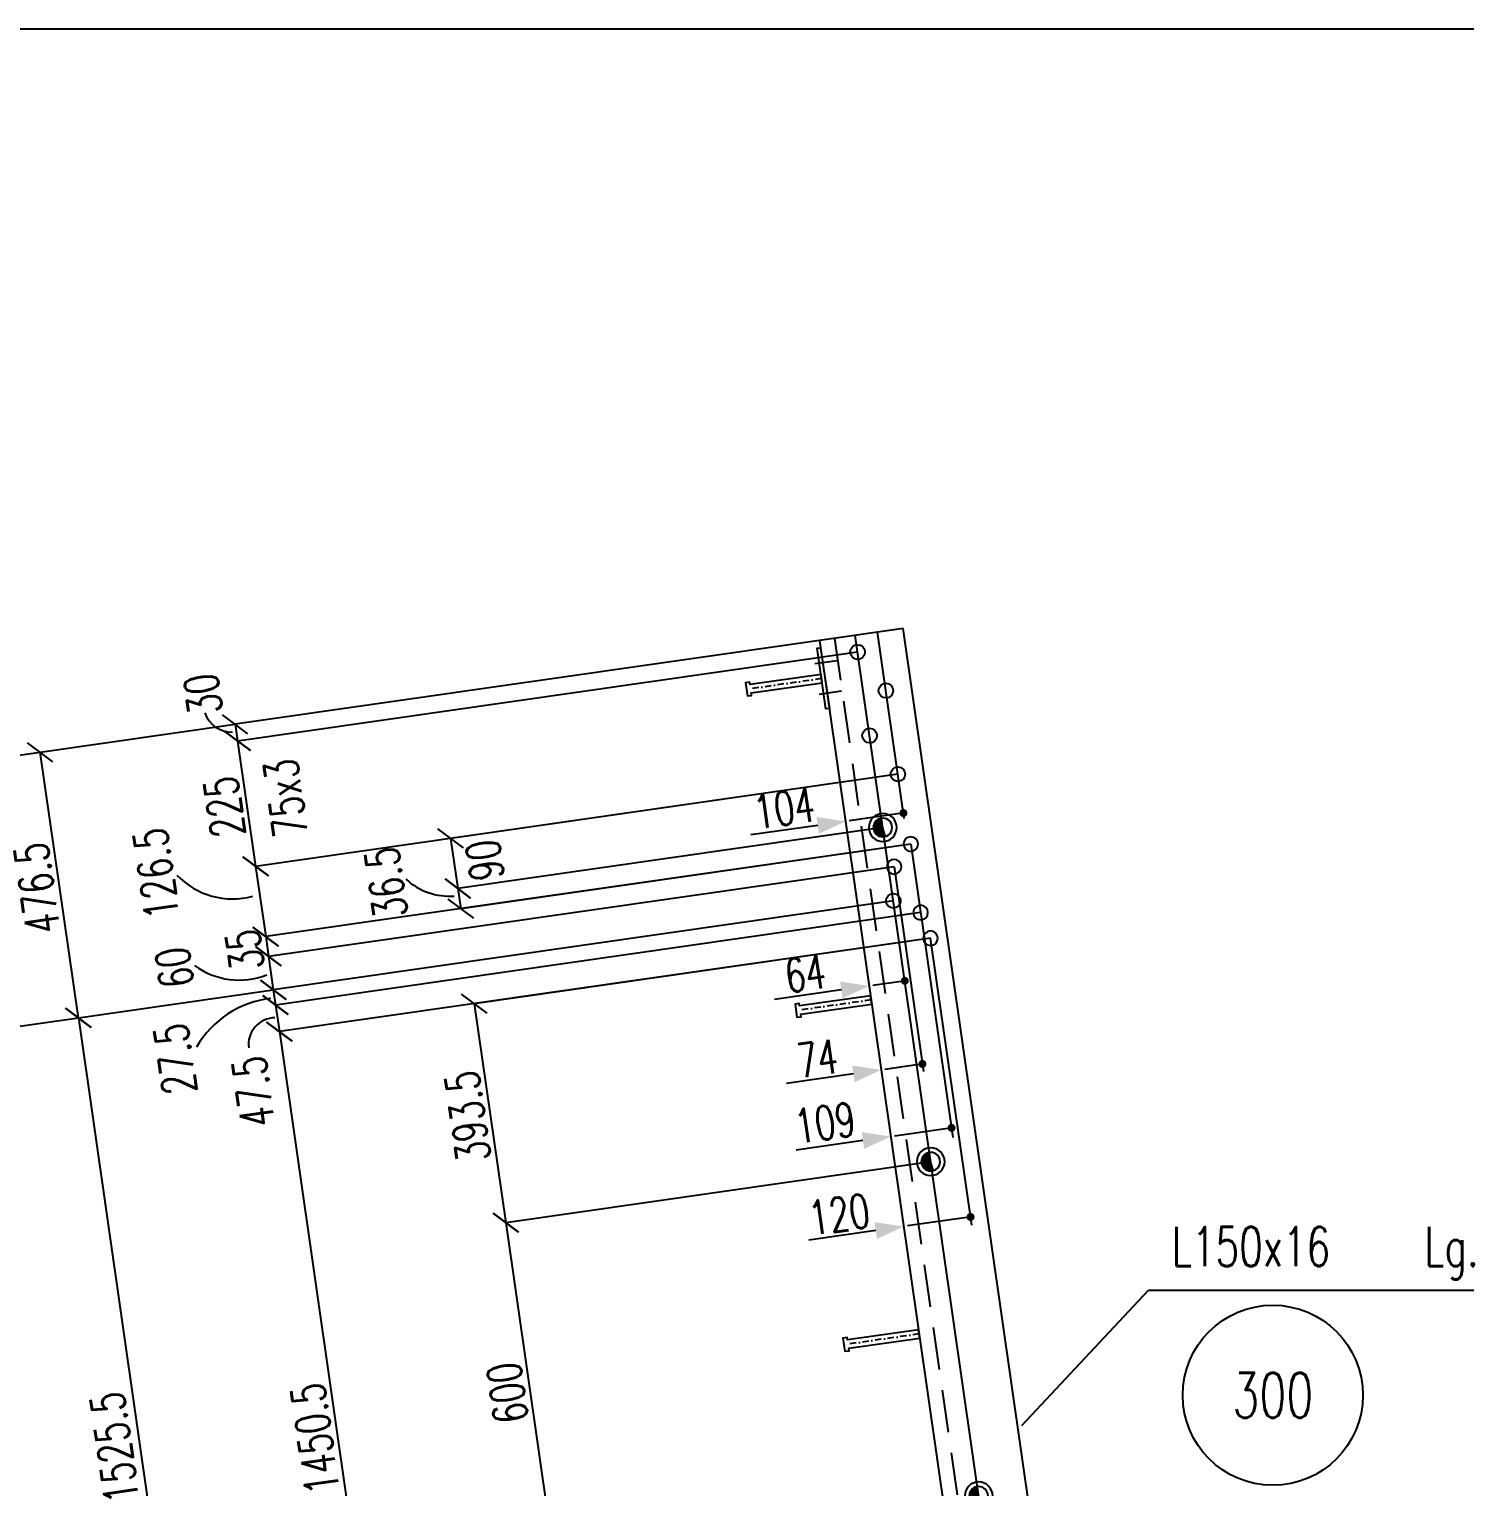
# Model space of a CAD drawing. Extents: x 142141 to 158361, y -105351 to -93871.
# Drawn here: x 150033 to 152584, y -96462 to -93871 of the extents above; entities that cross this region are included whole.
import ezdxf
from ezdxf.enums import TextEntityAlignment as Align

# ---------------------------------------------------------------- set-up
doc = ezdxf.new("R2010")
doc.units = 0
doc.header["$LTSCALE"] = 150
doc.header["$MEASUREMENT"] = 0
doc.linetypes.add('DASHDOT', pattern=[1, 0.5, -0.25, 0, -0.25])
doc.linetypes.add('DASHED', pattern=[0.75, 0.5, -0.25])
doc.layers.get('0').update_dxf_attribs({"linetype": 'CONTINUOUS'})
for name, color, linetype in [('ASSI', 6, 'CONTINUOUS'), ('BOLLINI_1', 7, 'CONTINUOUS'), ('Echelon', 3, 'CONTINUOUS'), ('FORI', 2, 'CONTINUOUS'), ('LINEA_ANG', 2, 'CONTINUOUS'), ('LS', 7, 'CONTINUOUS'), ('MZ', 6, 'DASHDOT'), ('QT_MAL', 7, 'CONTINUOUS'), ('QT_MPR', 7, 'CONTINUOUS'), ('QT_MSP', 7, 'CONTINUOUS'), ('TRAT-Y', 7, 'DASHED')]:
    doc.layers.add(name, color=color, linetype=linetype)
doc.styles.add('QUOTE', font='ROMANS8.SHX', dxfattribs={"width": 0.7})
doc.styles.add('RQL', font='ROMANS8.SHX', dxfattribs={"width": 0.7})
doc.styles.add('RS', font='ROMANS8.shx', dxfattribs={"width": 0.7})
doc.styles.get("Standard").update_dxf_attribs({"font": 'ROMANS8.SHX', "width": 0.7})
doc.dimstyles.new('FRECCE1', dxfattribs={"dimtxt": 60, "dimasz": 6.6667, "dimexe": 0, "dimexo": 0, "dimgap": 1, "dimtad": 1, "dimzin": 0, "dimdsep": 46, "dimtxsty": 'RS', "dimblk1": 'QUOTP', "dimblk2": 'QUOTF', "dimsah": 1, "dimcen": 0, "dimclrd": 2, "dimclre": 2, "dimclrt": 7, "dimadec": 0, "dimazin": 0, "dimtfac": 1, "dimtix": 1, "dimtmove": 2, "dimatfit": 3, "dimldrblk": 'QUOTP', "dimfxl": 1, "dimtolj": 1, "dimtzin": 0, "dimarcsym": 0})
doc.dimstyles.new('TRATTO', dxfattribs={"dimscale": 0, "dimtxt": 60, "dimasz": 40, "dimexe": 0, "dimexo": 0, "dimgap": 10, "dimtad": 1, "dimrnd": 0.5, "dimdsep": 46, "dimtxsty": 'RS', "dimblk1": 'OBLIQUE', "dimblk2": 'OBLIQUE', "dimsah": 1, "dimcen": 0.09, "dimclrd": 2, "dimclre": 2, "dimclrt": 7, "dimadec": 0, "dimazin": 0, "dimtfac": 1, "dimtix": 1, "dimtmove": 2, "dimatfit": 3, "dimfxl": 1, "dimtolj": 1, "dimtzin": 0, "dimarcsym": 0})

# ---------------------------------------------------------------- blocks, each defined once
blk = doc.blocks.new('ASSE98')
blk.add_line((0, 0), (1, 0))
at = {"color": 7, "flags": 1}
for tag, p in [('LAV1', (3.07431, 6.82847)), ('LAV2', (3.07431, 6.49513)), ('LAV3', (3.07431, 6.1618)), ('LAV4', (3.07431, 5.82847)), ('LAV5', (3.07431, 5.49513)), ('LAV6', (3.07431, 5.1618)), ('LAV7', (3.07431, 4.82847)), ('LAV8', (3.07431, 4.49513)), ('LAV9', (3.07431, 4.1618)), ('LAV10', (3.07431, 3.82847))]:
    blk.add_attdef(tag, p, '', height=0.2, dxfattribs=at)
at = {"color": 7, "style": 'QUOTE', "width": 0.5, "flags": 1}
for tag, p in [('TI', (1.38308, 6.82731)), ('DI_S', (1.38308, 6.42178)), ('D_S', (1.38308, 6.02092)), ('E_S', (1.38308, 5.68065)), ('NFORI', (1.36454, 5.29792)), ('ALAR', (1.36349, 4.93246)), ('FAM', (1.3775, 4.54645)), ('ALA', (1.38308, 4.19257)), ('DISP2', (1.38308, 3.84971)), ('DISP1', (1.38308, 3.50686)), ('PINZAF', (1.38308, 3.164)), ('PINZAI', (1.38308, 2.82114)), ('TRP', (1.38308, 2.47829)), ('NP', (1.38308, 2.13543)), ('SV', (1.38308, 1.79257)), ('PESO', (1.38308, 1.44971)), ('QUA', (1.38308, 1.10686)), ('LUN', (1.38308, 0.764)), ('PROF', (1.38308, 0.42114)), ('POS', (1.38308, 0.07829))]:
    blk.add_attdef(tag, p, '', height=0.2, dxfattribs=at)
blk = doc.blocks.new('_OBLIQUE')
at = {"color": 0, "linetype": 'ByBlock'}
blk.add_line((-0.5, -0.5), (0.5, 0.5), dxfattribs=at)
blk = doc.blocks.new('*D31')
at = {"layer": 'QT_MPR', "color": 2, "lineweight": -2, "transparency": 16777216}
for p, q in [((148672.4, -95836), (150120.6, -95628.2)), ((150120.6, -95628.2), (150337.2, -97138.2)), ((148849.5, -97351.7), (150337.2, -97138.2))]:
    blk.add_line(p, q, dxfattribs=at)
at = {"layer": 'QT_MPR', "color": 2, "lineweight": -2, "transparency": 16777216, "xscale": 40, "yscale": 40, "zscale": 40}
for p, rotation in [((150120.6, -95628.2), 98.16613930235343), ((150337.2, -97138.2), 278.1661393023534)]:
    blk.add_blockref('_OBLIQUE', p, dxfattribs=dict(at, rotation=rotation))
at = {"layer": 'QT_MPR', "color": 7, "transparency": 16777216, "insert": (150184.8, -96391.9), "char_height": 60, "attachment_point": 5, "rotation": 98.1661, "style": 'RS'}
blk.add_mtext('\\A1;1525.5', dxfattribs=at)
blk = doc.blocks.new('*D19')
at = {"layer": 'LS', "color": 2, "lineweight": -2, "transparency": 16777216}
for p, q in [((148668, -95355), (150052.8, -95156.3)), ((150120.6, -95628.2), (150052.8, -95156.3)), ((148672.4, -95836), (150120.6, -95628.2))]:
    blk.add_line(p, q, dxfattribs=at)
at = {"layer": 'LS', "color": 2, "lineweight": -2, "transparency": 16777216, "xscale": 40, "yscale": 40, "zscale": 40}
for p, rotation in [((150052.8, -95156.3), 98.16613930235343), ((150120.6, -95628.2), 278.1661393023534)]:
    blk.add_blockref('_OBLIQUE', p, dxfattribs=dict(at, rotation=rotation))
at = {"layer": 'LS', "color": 7, "transparency": 16777216, "insert": (150047.1, -95397.9), "char_height": 60, "attachment_point": 5, "rotation": 98.1661, "style": 'RS'}
blk.add_mtext('\\A1;476.5', dxfattribs=at)
blk = doc.blocks.new('16')
blk.add_circle((0, 0), 1)
blk = doc.blocks.new('QUOTP')
at = {"layer": 'ASSI', "color": 2, "const_width": 1.07}
blk.add_lwpolyline([(-0.53, 0, 1), (0.53, 0, 1)], format="xyb", close=True, dxfattribs=at)
blk = doc.blocks.new('QUOTF')
at = {"layer": 'LS', "color": 2}
blk.add_line((7.5, 0), (25.5, 0), dxfattribs=at)
blk.add_solid([(7.5, 2.25), (0, 0), (7.5, -2.25)], dxfattribs=at)
blk = doc.blocks.new('*D168')
at = {"layer": 'QT_MAL', "color": 2, "lineweight": -2, "transparency": 16777216}
for p, q in [((151582.5, -95563.5), (151532.4, -95570.7)), ((151589.1, -95562.5), (151589.1, -95562.5)), ((151525.8, -95571.6), (151525.8, -95571.6))]:
    blk.add_line(p, q, dxfattribs=at)
at = {"layer": 'QT_MAL', "color": 2, "lineweight": -2, "transparency": 16777216, "xscale": 6.6667, "yscale": 6.6667, "zscale": 6.6667}
for name, p, rotation in [('QUOTF', (151525.8, -95571.6), 188.1661393023535), ('QUOTP', (151589.1, -95562.5), 8.166139302353512)]:
    blk.add_blockref(name, p, dxfattribs=dict(at, rotation=rotation))
at = {"layer": 'QT_MAL', "color": 7, "transparency": 16777216, "insert": (151412.2, -95549.7), "char_height": 60, "attachment_point": 5, "rotation": 8.1661, "style": 'RS'}
blk.add_mtext('\\A1;64', dxfattribs=at)
blk = doc.blocks.new('*D169')
at = {"layer": 'QT_MAL', "color": 2, "lineweight": -2, "transparency": 16777216}
for p, q in [((151699.3, -95983.1), (151593.7, -95998.2)), ((151705.9, -95982.2), (151705.9, -95982.2))]:
    blk.add_line(p, q, dxfattribs=at)
at = {"layer": 'QT_MAL', "color": 2, "lineweight": -2, "transparency": 16777216, "xscale": 6.6667, "yscale": 6.6667, "zscale": 6.6667}
for name, p, rotation in [('QUOTF', (151587.1, -95999.2), 188.1661393023535), ('QUOTP', (151705.9, -95982.2), 8.166139302353512)]:
    blk.add_blockref(name, p, dxfattribs=dict(at, rotation=rotation))
at = {"layer": 'QT_MAL', "color": 7, "transparency": 16777216, "insert": (151472.5, -95977.5), "char_height": 60, "attachment_point": 5, "rotation": 8.1661, "style": 'RS'}
blk.add_mtext('\\A1;120', dxfattribs=at)
blk = doc.blocks.new('*D170')
at = {"layer": 'QT_MAL', "color": 2, "lineweight": -2, "transparency": 16777216}
for p, q in [((151665.5, -95824.7), (151570.8, -95838.3)), ((151672.1, -95823.8), (151672.1, -95823.8)), ((151564.2, -95839.2), (151564.2, -95839.2))]:
    blk.add_line(p, q, dxfattribs=at)
at = {"layer": 'QT_MAL', "color": 2, "lineweight": -2, "transparency": 16777216, "xscale": 6.6667, "yscale": 6.6667, "zscale": 6.6667}
for name, p, rotation in [('QUOTF', (151564.2, -95839.2), 188.1661393023535), ('QUOTP', (151672.1, -95823.8), 8.166139302353512)]:
    blk.add_blockref(name, p, dxfattribs=dict(at, rotation=rotation))
at = {"layer": 'QT_MAL', "color": 7, "transparency": 16777216, "insert": (151447.3, -95814.8), "char_height": 60, "attachment_point": 5, "rotation": 8.1661, "style": 'RS'}
blk.add_mtext('\\A1;109', dxfattribs=at)
blk = doc.blocks.new('*D171')
at = {"layer": 'QT_MAL', "color": 2, "lineweight": -2, "transparency": 16777216}
for p, q in [((151547.2, -95720.7), (151547.2, -95720.7)), ((151613.8, -95711.2), (151553.8, -95719.8)), ((151620.4, -95710.2), (151620.4, -95710.2))]:
    blk.add_line(p, q, dxfattribs=at)
at = {"layer": 'QT_MAL', "color": 2, "lineweight": -2, "transparency": 16777216, "xscale": 6.6667, "yscale": 6.6667, "zscale": 6.6667}
for name, p, rotation in [('QUOTF', (151547.2, -95720.7), 188.1661393023535), ('QUOTP', (151620.4, -95710.2), 8.166139302353512)]:
    blk.add_blockref(name, p, dxfattribs=dict(at, rotation=rotation))
at = {"layer": 'QT_MAL', "color": 7, "transparency": 16777216, "insert": (151433.9, -95700.6), "char_height": 60, "attachment_point": 5, "rotation": 8.1661, "style": 'RS'}
blk.add_mtext('\\A1;74', dxfattribs=at)
blk = doc.blocks.new('*D172')
at = {"layer": 'QT_MAL', "color": 2, "lineweight": -2, "transparency": 16777216}
for p, q in [((151483.8, -95279.1), (151483.8, -95279.1)), ((151580.1, -95265.2), (151490.4, -95278.1)), ((151586.7, -95264.3), (151586.7, -95264.3))]:
    blk.add_line(p, q, dxfattribs=at)
at = {"layer": 'QT_MAL', "color": 2, "lineweight": -2, "transparency": 16777216, "xscale": 6.6667, "yscale": 6.6667, "zscale": 6.6667}
for name, p, rotation in [('QUOTP', (151586.7, -95264.3), 8.166139302353512), ('QUOTF', (151483.8, -95279.1), 188.1661393023535)]:
    blk.add_blockref(name, p, dxfattribs=dict(at, rotation=rotation))
at = {"layer": 'QT_MAL', "color": 7, "transparency": 16777216, "insert": (151374.8, -95255.8), "char_height": 60, "attachment_point": 5, "rotation": 8.1661, "style": 'RS'}
blk.add_mtext('\\A1;104', dxfattribs=at)
blk = doc.blocks.new('*D60')
at = {"layer": 'QT_MPR', "color": 2, "lineweight": -2, "transparency": 16777216}
for p, q in [((151437.7, -94957.6), (150399.3, -95106.6)), ((151505.3, -94978.2), (150403.6, -95136.3)), ((150399.3, -95106.6), (150403.6, -95136.3))]:
    blk.add_line(p, q, dxfattribs=at)
at = {"layer": 'QT_MPR', "color": 2, "lineweight": -2, "transparency": 16777216, "xscale": 40, "yscale": 40, "zscale": 40}
for p, rotation in [((150399.3, -95106.6), 98.16613930234952), ((150403.6, -95136.3), 278.1661393023495)]:
    blk.add_blockref('_OBLIQUE', p, dxfattribs=dict(at, rotation=rotation))
at = {"layer": 'QT_MPR', "color": 7, "transparency": 16777216, "insert": (150342.1, -95052.9), "char_height": 60, "attachment_point": 5, "rotation": 98.1661, "style": 'RS'}
blk.add_mtext('\\A1;30', dxfattribs=at)
blk = doc.blocks.new('*D61')
at = {"layer": 'QT_MPR', "color": 2, "lineweight": -2, "transparency": 16777216}
for p, q in [((151505.3, -94978.2), (150403.6, -95136.3)), ((150403.6, -95136.3), (150435.5, -95359)), ((151576.8, -95195.2), (150435.5, -95359))]:
    blk.add_line(p, q, dxfattribs=at)
at = {"layer": 'QT_MPR', "color": 2, "lineweight": -2, "transparency": 16777216, "xscale": 40, "yscale": 40, "zscale": 40}
for p, rotation in [((150403.6, -95136.3), 98.16613930234952), ((150435.5, -95359), 278.1661393023495)]:
    blk.add_blockref('_OBLIQUE', p, dxfattribs=dict(at, rotation=rotation))
at = {"layer": 'QT_MPR', "color": 7, "transparency": 16777216, "insert": (150488.8, -95237.7), "char_height": 60, "attachment_point": 5, "rotation": 98.1661, "style": 'RS'}
blk.add_mtext('\\A1;75x3', dxfattribs=at)
blk = doc.blocks.new('*D62')
at = {"layer": 'QT_MPR', "color": 2, "lineweight": -2, "transparency": 16777216}
for p, q in [((151505.3, -94978.2), (150403.6, -95136.3)), ((150403.6, -95136.3), (150435.5, -95359)), ((151576.8, -95195.2), (150435.5, -95359))]:
    blk.add_line(p, q, dxfattribs=at)
at = {"layer": 'QT_MPR', "color": 2, "lineweight": -2, "transparency": 16777216, "xscale": 40, "yscale": 40, "zscale": 40}
for p, rotation in [((150403.6, -95136.3), 98.16613930234952), ((150435.5, -95359), 278.1661393023495)]:
    blk.add_blockref('_OBLIQUE', p, dxfattribs=dict(at, rotation=rotation))
at = {"layer": 'QT_MPR', "color": 7, "transparency": 16777216, "insert": (150379.9, -95253.3), "char_height": 60, "attachment_point": 5, "rotation": 98.1661, "style": 'RS'}
blk.add_mtext('\\A1;225', dxfattribs=at)
blk = doc.blocks.new('*D63')
at = {"layer": 'QT_MPR', "color": 2, "lineweight": -2, "transparency": 16777216}
for p, q in [((151576.8, -95195.2), (150435.5, -95359)), ((151599.7, -95319.6), (150453.5, -95484)), ((150435.5, -95359), (150453.5, -95484))]:
    blk.add_line(p, q, dxfattribs=at)
at = {"layer": 'QT_MPR', "color": 2, "lineweight": -2, "transparency": 16777216, "xscale": 40, "yscale": 40, "zscale": 40}
for p, rotation in [((150435.5, -95359), 98.16613930234952), ((150453.5, -95484), 278.1661393023495)]:
    blk.add_blockref('_OBLIQUE', p, dxfattribs=dict(at, rotation=rotation))
at = {"layer": 'QT_MPR', "color": 7, "transparency": 16777216, "insert": (150258.6, -95372), "char_height": 60, "attachment_point": 5, "rotation": 98.1661, "style": 'RS'}
blk.add_mtext('\\A1;126.5', dxfattribs=at)
blk = doc.blocks.new('*D64')
at = {"layer": 'QT_MPR', "color": 2, "lineweight": -2, "transparency": 16777216}
for p, q in [((151599.7, -95319.6), (150453.5, -95484)), ((151570.1, -95359.6), (150458.5, -95519.1)), ((150453.5, -95484), (150458.5, -95519.1))]:
    blk.add_line(p, q, dxfattribs=at)
at = {"layer": 'QT_MPR', "color": 2, "lineweight": -2, "transparency": 16777216, "xscale": 40, "yscale": 40, "zscale": 40}
for p, rotation in [((150453.5, -95484), 98.16613930234952), ((150458.5, -95519.1), 278.1661393023495)]:
    blk.add_blockref('_OBLIQUE', p, dxfattribs=dict(at, rotation=rotation))
at = {"layer": 'QT_MPR', "color": 7, "transparency": 16777216, "insert": (150416.4, -95507.3), "char_height": 60, "attachment_point": 5, "rotation": 98.1661, "style": 'RS'}
blk.add_mtext('\\A1;35', dxfattribs=at)
blk = doc.blocks.new('*D65')
at = {"layer": 'QT_MPR', "color": 2, "lineweight": -2, "transparency": 16777216}
for p, q in [((151570.1, -95359.6), (150458.5, -95519.1)), ((151568.7, -95420.4), (150467, -95578.5)), ((150458.5, -95519.1), (150467, -95578.5))]:
    blk.add_line(p, q, dxfattribs=at)
at = {"layer": 'QT_MPR', "color": 2, "lineweight": -2, "transparency": 16777216, "xscale": 40, "yscale": 40, "zscale": 40}
for p, rotation in [((150458.5, -95519.1), 98.16613930234952), ((150467, -95578.5), 278.1661393023495)]:
    blk.add_blockref('_OBLIQUE', p, dxfattribs=dict(at, rotation=rotation))
at = {"layer": 'QT_MPR', "color": 7, "transparency": 16777216, "insert": (150291.4, -95538.9), "char_height": 60, "attachment_point": 5, "rotation": 98.1661, "style": 'RS'}
blk.add_mtext('\\A1;60', dxfattribs=at)
blk = doc.blocks.new('*D66')
at = {"layer": 'QT_MPR', "color": 2, "lineweight": -2, "transparency": 16777216}
for p, q in [((151568.7, -95420.4), (150467, -95578.5)), ((151617.2, -95441.1), (150470.9, -95605.6)), ((150467, -95578.5), (150470.9, -95605.6))]:
    blk.add_line(p, q, dxfattribs=at)
at = {"layer": 'QT_MPR', "color": 2, "lineweight": -2, "transparency": 16777216, "xscale": 40, "yscale": 40, "zscale": 40}
for p, rotation in [((150467, -95578.5), 98.16613930234952), ((150470.9, -95605.6), 278.1661393023495)]:
    blk.add_blockref('_OBLIQUE', p, dxfattribs=dict(at, rotation=rotation))
at = {"layer": 'QT_MPR', "color": 7, "transparency": 16777216, "insert": (150292.9, -95701.4), "char_height": 60, "attachment_point": 5, "rotation": 98.1661, "style": 'RS'}
blk.add_mtext('\\A1;27.5', dxfattribs=at)
blk = doc.blocks.new('*D67')
at = {"layer": 'QT_MPR', "color": 2, "lineweight": -2, "transparency": 16777216}
for p, q in [((151617.2, -95441.1), (150470.9, -95605.6)), ((151634.8, -95486.7), (150477.7, -95652.8)), ((150470.9, -95605.6), (150477.7, -95652.8))]:
    blk.add_line(p, q, dxfattribs=at)
at = {"layer": 'QT_MPR', "color": 2, "lineweight": -2, "transparency": 16777216, "xscale": 40, "yscale": 40, "zscale": 40}
for p, rotation in [((150470.9, -95605.6), 98.16613930234952), ((150477.7, -95652.8), 278.1661393023495)]:
    blk.add_blockref('_OBLIQUE', p, dxfattribs=dict(at, rotation=rotation))
at = {"layer": 'QT_MPR', "color": 7, "transparency": 16777216, "insert": (150431.6, -95759.5), "char_height": 60, "attachment_point": 5, "rotation": 98.1661, "style": 'RS'}
blk.add_mtext('\\A1;47.5', dxfattribs=at)
blk = doc.blocks.new('*D68')
at = {"layer": 'QT_MPR', "color": 2, "lineweight": -2, "transparency": 16777216}
for p, q in [((151634.8, -95486.7), (150477.7, -95652.8)), ((150477.7, -95652.8), (150683.7, -97088.5)), ((151825, -96924.7), (150683.7, -97088.5))]:
    blk.add_line(p, q, dxfattribs=at)
at = {"layer": 'QT_MPR', "color": 2, "lineweight": -2, "transparency": 16777216, "xscale": 40, "yscale": 40, "zscale": 40}
for p, rotation in [((150477.7, -95652.8), 98.16613930234952), ((150683.7, -97088.5), 278.1661393023495)]:
    blk.add_blockref('_OBLIQUE', p, dxfattribs=dict(at, rotation=rotation))
at = {"layer": 'QT_MPR', "color": 7, "transparency": 16777216, "insert": (150541.1, -96376.3), "char_height": 60, "attachment_point": 5, "rotation": 98.1661, "style": 'RS'}
blk.add_mtext('\\A1;1450.5', dxfattribs=at)
blk = doc.blocks.new('A$C6E393FD9')
at = {"layer": 'Echelon'}
blk.add_lwpolyline([(2.5, 0), (0, 19.8), (168.6, 41.4), (167.9, 47.2), (177.8, 48.5), (181.8, 17.1), (171.9, 15.8), (171.2, 21.6), (2.5, 0)], close=True, dxfattribs=at)
at = {"layer": 'MZ', "ltscale": 0.2}
blk.add_line((1.3, 9.9), (179.8, 32.8), dxfattribs=at)
blk = doc.blocks.new('P20')
at = {"color": 0}
for p, q in [((0, 0.98), (0.02, 1)), ((0, 0.94), (0.06, 1)), ((1, -0.01), (0, 0.99)), ((0, 0.89), (0.1, 0.99)), ((0, 0.85), (0.14, 0.99)), ((0, 0.8), (0.18, 0.98)), ((0, 0.76), (0.22, 0.98)), ((0, 0.71), (0.25, 0.97)), ((0, 0.67), (0.29, 0.96)), ((1, -0.05), (0, 0.95)), ((0, 0.62), (0.32, 0.95)), ((0, 0.58), (0.36, 0.93)), ((0, 0.53), (0.39, 0.92)), ((0, 0.49), (0.42, 0.91)), ((1, -0.09), (0, 0.9)), ((0, 0.44), (0.45, 0.89)), ((0, 0.4), (0.48, 0.88)), ((0.99, -0.13), (0, 0.86)), ((0, 0.35), (0.51, 0.86)), ((0, 0.31), (0.54, 0.84)), ((0, 0.26), (0.56, 0.83)), ((0.99, -0.17), (0, 0.81)), ((0, 0.22), (0.59, 0.81)), ((0, 0.17), (0.61, 0.79)), ((0.98, -0.21), (0, 0.77)), ((0, 0.13), (0.64, 0.77)), ((0, 0.08), (0.66, 0.75)), ((0, 0.04), (0.69, 0.73)), ((0.97, -0.25), (0, 0.72)), ((0, -0.01), (0.71, 0.7)), ((0.96, -0.28), (0, 0.68)), ((0, -0.05), (0.73, 0.68)), ((0, -0.1), (0.75, 0.66)), ((0.95, -0.32), (0, 0.63)), ((0, -0.14), (0.77, 0.63)), ((0, -0.19), (0.79, 0.61)), ((0.94, -0.35), (0, 0.59)), ((0, -0.23), (0.81, 0.58)), ((0, -0.28), (0.83, 0.56)), ((0.92, -0.38), (0, 0.54)), ((0, -0.32), (0.85, 0.53)), ((0.91, -0.41), (0, 0.5)), ((0, -0.36), (0.87, 0.5)), ((0, -0.41), (0.88, 0.47)), ((0.9, -0.44), (0, 0.45)), ((0, -0.45), (0.9, 0.44)), ((0.88, -0.47), (0, 0.41)), ((0, -0.5), (0.91, 0.41)), ((0, -0.54), (0.92, 0.38)), ((0.87, -0.5), (0, 0.36)), ((0, -0.59), (0.94, 0.35)), ((0.85, -0.53), (0, 0.32)), ((0, -0.63), (0.95, 0.31)), ((0, -0.68), (0.96, 0.28)), ((0.83, -0.56), (0, 0.27)), ((0, -0.72), (0.97, 0.25)), ((0.81, -0.58), (0, 0.23)), ((0, -0.77), (0.98, 0.21)), ((0.79, -0.61), (0, 0.18)), ((0, -0.81), (0.99, 0.17)), ((0.77, -0.63), (0, 0.14)), ((0, -0.86), (0.99, 0.13)), ((0.75, -0.66), (0, 0.09)), ((0, -0.9), (1, 0.09)), ((0.73, -0.68), (0, 0.05)), ((0, -0.95), (1, 0.05)), ((0.71, -0.7), (0, 0.01)), ((0, -0.99), (1, 0.01)), ((1, 0.04), (0.04, 1)), ((1, 0.09), (0.09, 1)), ((0.99, 0.14), (0.14, 0.99)), ((0.98, 0.19), (0.19, 0.98)), ((0.97, 0.25), (0.25, 0.97)), ((0.95, 0.31), (0.31, 0.95)), ((0.92, 0.38), (0.38, 0.92)), ((0.88, 0.47), (0.47, 0.88)), ((0.81, 0.59), (0.59, 0.81)), ((0.69, -0.73), (0, -0.04)), ((0.66, -0.75), (0, -0.08)), ((0.64, -0.77), (0, -0.13)), ((0.61, -0.79), (0, -0.17)), ((0.59, -0.81), (0, -0.22)), ((0.56, -0.83), (0, -0.26)), ((0.54, -0.84), (0, -0.31)), ((0.51, -0.86), (0, -0.35)), ((0.48, -0.88), (0, -0.4)), ((0.45, -0.89), (0, -0.44)), ((0.42, -0.91), (0, -0.49)), ((0.39, -0.92), (0, -0.53)), ((0.36, -0.93), (0, -0.58)), ((0.32, -0.95), (0, -0.62)), ((0.29, -0.96), (0, -0.67)), ((0.25, -0.97), (0, -0.71)), ((0.22, -0.98), (0, -0.76)), ((0.18, -0.98), (0, -0.8)), ((0.14, -0.99), (0, -0.85)), ((0.1, -0.99), (0, -0.89)), ((0.04, -1), (1, -0.04)), ((0.09, -1), (1, -0.09)), ((0.14, -0.99), (0.99, -0.14)), ((0.19, -0.98), (0.98, -0.19)), ((0.25, -0.97), (0.97, -0.25)), ((0.31, -0.95), (0.95, -0.31)), ((0.38, -0.92), (0.92, -0.38)), ((0.47, -0.88), (0.88, -0.47)), ((0.59, -0.81), (0.81, -0.59))]:
    blk.add_line(p, q, dxfattribs=at)
for radius in [1.5, 1]:
    blk.add_circle((0, 0), radius)
blk = doc.blocks.new('*D78')
at = {"layer": 'QT_MSP', "color": 2, "lineweight": -2, "transparency": 16777216}
for p, q in [((151576.8, -95195.2), (150782, -95309.3)), ((150782, -95309.3), (150794.7, -95398.4)), ((151550, -95290), (150794.7, -95398.4))]:
    blk.add_line(p, q, dxfattribs=at)
at = {"layer": 'QT_MSP', "color": 2, "lineweight": -2, "transparency": 16777216, "xscale": 40, "yscale": 40, "zscale": 40}
for p, rotation in [((150782, -95309.3), 98.16613930234952), ((150794.7, -95398.4), 278.1661393023495)]:
    blk.add_blockref('_OBLIQUE', p, dxfattribs=dict(at, rotation=rotation))
at = {"layer": 'QT_MSP', "color": 7, "transparency": 16777216, "insert": (150842.8, -95348.1), "char_height": 60, "attachment_point": 5, "rotation": 98.1661, "style": 'RS'}
blk.add_mtext('\\A1;90', dxfattribs=at)
blk = doc.blocks.new('*D79')
at = {"layer": 'QT_MSP', "color": 2, "lineweight": -2, "transparency": 16777216}
for p, q in [((151550, -95290), (150794.7, -95398.4)), ((151599.7, -95319.6), (150799.9, -95434.3)), ((150794.7, -95398.4), (150799.9, -95434.3))]:
    blk.add_line(p, q, dxfattribs=at)
at = {"layer": 'QT_MSP', "color": 2, "lineweight": -2, "transparency": 16777216, "xscale": 40, "yscale": 40, "zscale": 40}
for p, rotation in [((150794.7, -95398.4), 98.16613930234952), ((150799.9, -95434.3), 278.1661393023495)]:
    blk.add_blockref('_OBLIQUE', p, dxfattribs=dict(at, rotation=rotation))
at = {"layer": 'QT_MSP', "color": 7, "transparency": 16777216, "insert": (150667.4, -95387.8), "char_height": 60, "attachment_point": 5, "rotation": 98.1661, "style": 'RS'}
blk.add_mtext('\\A1;36.5', dxfattribs=at)
blk = doc.blocks.new('*D80')
at = {"layer": 'QT_MSP', "color": 2, "lineweight": -2, "transparency": 16777216}
for p, q in [((151634.8, -95486.7), (150824.1, -95603.1)), ((150824.1, -95603.1), (150880, -95992.3)), ((151635.2, -95883.9), (150880, -95992.3))]:
    blk.add_line(p, q, dxfattribs=at)
at = {"layer": 'QT_MSP', "color": 2, "lineweight": -2, "transparency": 16777216, "xscale": 40, "yscale": 40, "zscale": 40}
for p, rotation in [((150824.1, -95603.1), 98.16613930234952), ((150880, -95992.3), 278.1661393023495)]:
    blk.add_blockref('_OBLIQUE', p, dxfattribs=dict(at, rotation=rotation))
at = {"layer": 'QT_MSP', "color": 7, "transparency": 16777216, "insert": (150812.5, -95803.4), "char_height": 60, "attachment_point": 5, "rotation": 98.1661, "style": 'RS'}
blk.add_mtext('\\A1;393.5', dxfattribs=at)
blk = doc.blocks.new('*D81')
at = {"layer": 'QT_MSP', "color": 2, "lineweight": -2, "transparency": 16777216}
for p, q in [((151635.2, -95883.9), (150880, -95992.3)), ((150880, -95992.3), (150965.2, -96586.2)), ((151720.5, -96477.8), (150965.2, -96586.2))]:
    blk.add_line(p, q, dxfattribs=at)
at = {"layer": 'QT_MSP', "color": 2, "lineweight": -2, "transparency": 16777216, "xscale": 40, "yscale": 40, "zscale": 40}
for p, rotation in [((150880, -95992.3), 98.16613930234952), ((150965.2, -96586.2), 278.1661393023495)]:
    blk.add_blockref('_OBLIQUE', p, dxfattribs=dict(at, rotation=rotation))
at = {"layer": 'QT_MSP', "color": 7, "transparency": 16777216, "insert": (150883, -96294.9), "char_height": 60, "attachment_point": 5, "rotation": 98.1661, "style": 'RS'}
blk.add_mtext('\\A1;600', dxfattribs=at)
blk = doc.blocks.new('xxx')
blk.add_circle((0, 0), 8)
at = {"color": 3, "style": 'RQL', "width": 0.7}
blk.add_attdef('POS', text='', height=4, dxfattribs=at).set_placement((0, 0), align=Align.MIDDLE)
at = {"style": 'RQL', "width": 0.7, "flags": 1}
for tag, p in [('POS1', (-0.39, -5.42)), ('TIPO', (-0.39, -8.66))]:
    blk.add_attdef(tag, p, '', height=2, dxfattribs=at)

msp = doc.modelspace()

# ---------------------------------------------------------------- linework, layer by layer
at = {"layer": 'LINEA_ANG'}
for p, q in [((151586.135, -94936.283), (151437.656, -94957.59)), ((152564.818, -101756.421), (151586.135, -94936.283)), ((151437.656, -94957.59), (152416.338, -101777.728))]:
    msp.add_line(p, q, dxfattribs=at)
at = {"layer": 'LS', "color": 6}
for p, q in [((152479.69, -101768.637), (151501.007, -94948.499)), ((151588.112, -95273.905), (151540.601, -94942.817)), ((151468.775, -94993.534), (151429.328, -94999.195)), ((151476.587, -95047.976), (151437.14, -95053.637)), ((151599.715, -95319.563), (151674.534, -95840.956)), ((151570.106, -95359.63), (151622.372, -95723.856)), ((151707.983, -95996.607), (151634.814, -95486.721)), ((152021.835, -96112.122), (153005.165, -96112.122))]:
    msp.add_line(p, q, dxfattribs=at)
at = {"layer": 'LS', "color": 2}
for p, q in [((150052.841, -95156.309), (150399.292, -95106.594)), ((150120.557, -95628.204), (150467.008, -95578.489))]:
    msp.add_line(p, q, dxfattribs=at)
at = {"layer": 'LS', "color": 8}
msp.add_lwpolyline([(142140.931, -93871.11), (142140.931, -105351.11), (154860.931, -105351.11), (154860.931, -103751.11), (158360.931, -103751.11), (158360.931, -93871.11), (142140.931, -93871.11)], close=True, dxfattribs=at)
at = {"layer": 'LS', "color": 2}
msp.add_lwpolyline([(151439.502, -94970.458), (151454.985, -95078.353), (151449.046, -95079.205), (151433.563, -94971.31)], close=True, dxfattribs=at)
at = {"layer": 'LS', "color": 6}
msp.add_lwpolyline([(151797.282, -96352.651), (152021.835, -96112.122)], dxfattribs=at)
for centre, radius, start, end in [((150392.76, -95070.543), 49.852, 197.982434, 272.218125), ((150394.63, -95279.477), 137.353, 223.923153, 285.090002), ((150780.347, -95297.045), 114.994, 227.414606, 274.053931), ((150406.022, -95427.686), 133.415, 233.592337, 291.63236), ((150482.624, -95768.385), 175.796, 96.563338, 149.906235), ((150470.447, -95675.658), 47.567, 90.661466, 187.011781)]:
    msp.add_arc(centre, radius, start, end, dxfattribs=at)
at = {"layer": 'TRAT-Y'}
msp.add_line((151463.887, -94953.826), (152442.57, -101773.963), dxfattribs=at)

# ---------------------------------------------------------------- block references
at = {"layer": 'ASSI', "xscale": 6890.000000000001, "rotation": 278.1661393023495}
msp.add_blockref('ASSE98', (151437.656, -94957.59), dxfattribs=at)
at = {"layer": 'ASSI'}
ref = msp.add_blockref('ASSE98', (149646.709, -102175.167), dxfattribs=dict(at, xscale=6890.000000000001, rotation=98.16613930235349))
ref.add_attrib('PROF', 'L150x16', (152063.584, -96069.78), dxfattribs={"layer": '0', "color": 2, "height": 70, "style": 'QUOTE', "width": 0.7})
ref.add_attrib('SV', 'Lg.', (152512.317, -96069.78), dxfattribs={"layer": '0', "color": 2, "height": 70, "style": 'QUOTE', "width": 0.7})
at = {"layer": 'BOLLINI_1', "xscale": 20, "yscale": 20, "zscale": 20}
msp.add_blockref('xxx', (152242.995, -96298.958), dxfattribs=at).add_auto_attribs({'POS': '300'})
at = {"layer": 'FORI'}
for name, p, xscale, yscale, zscale, rotation in [('16', (151505.268, -94978.195), 13, 13, 13, 16.33227860470298), ('16', (151555.516, -95046.753), 13, 13, 13, 16.33227860470298), ('16', (151526.574, -95126.674), 13, 13, 13, 16.33227860470298), ('16', (151576.822, -95195.232), 13, 13, 13, 16.33227860470298), ('P20', (151550.012, -95290.001), -16.5, 16.5, 16.5, 16.33227860470295), ('16', (151599.715, -95319.563), -13, 13, 13, 16.33227860470295), ('16', (151570.106, -95359.63), -13, 13, 13, 16.33227860470295), ('16', (151568.723, -95420.394), 13, 13, 13, 16.33227860470298), ('16', (151617.156, -95441.104), -13, 13, 13, 16.33227860470295), ('16', (151634.814, -95486.721), -13, 13, 13, 16.33227860470295), ('P20', (151635.238, -95883.917), -16.5, 16.5, 16.5, 16.33227860470295), ('P20', (151720.465, -96477.833), -16.5, 16.5, 16.5, 16.33227860470295)]:
    msp.add_blockref(name, p, dxfattribs=dict(at, xscale=xscale, yscale=yscale, zscale=zscale, rotation=rotation))
at = {"layer": 'LS', "xscale": -0.7500000000000001, "yscale": 0.7500000000000001, "zscale": 0.7500000000000001, "rotation": 15.46334860502751}
for p in [(151444.206, -95032.174), (151532.216, -95603.248), (151617.402, -96196.882)]:
    msp.add_blockref('A$C6E393FD9', p, dxfattribs=at)

# ---------------------------------------------------------------- dimensions: what is measured, and where the dimension line sits
at = {"layer": 'LS'}
dim = msp.add_linear_dim(base=(150052.841, -95156.309), p1=(148672.392, -95836.014), p2=(148668.026, -95355.029), angle=98.166139, dimstyle='TRATTO', override={"dimscale": 1}, dxfattribs=at)
dim.commit()
dim.dimension.update_dxf_attribs({"geometry": '*D19', "text_midpoint": (150047.105, -95397.938)})
at = {"layer": 'QT_MAL'}
for base, p1, p2, text, picture, middle in [((151483.786, -95279.06), (151586.732, -95264.288), (151483.786, -95279.06), '104', '*D172', (151374.825, -95255.8)), ((151525.766, -95571.604), (151589.117, -95562.513), (151525.766, -95571.604), '64', '*D168', (151412.188, -95549.704)), ((151547.164, -95720.718), (151620.413, -95710.207), (151547.164, -95720.718), '74', '*D171', (151433.867, -95700.551)), ((151564.17, -95839.233), (151672.065, -95823.75), (151564.17, -95839.233), '109', '*D170', (151447.342, -95814.777)), ((151587.125, -95999.196), (151705.908, -95982.151), (151587.125, -95999.196), '120', '*D169', (151472.54, -95977.481))]:
    dim = msp.add_linear_dim(base=base, p1=p1, p2=p2, angle=188.166139, text=text, dimstyle='FRECCE1', dxfattribs=at)
    dim.commit()
    dim.dimension.update_dxf_attribs({"geometry": picture, "text_midpoint": middle, "dimtype": 160})
at = {"layer": 'QT_MPR'}
for base, p1, p2, text, picture, middle in [((150403.553, -95136.29), (151437.656, -94957.59), (151505.268, -94978.195), '30', '*D60', (150342.077, -95052.865)), ((150435.513, -95359.008), (151505.268, -94978.195), (151576.822, -95195.232), '225', '*D62', (150379.939, -95253.331)), ((150435.513, -95359.008), (151505.268, -94978.195), (151576.822, -95195.232), '75x3', '*D61', (150488.823, -95237.706)), ((150453.457, -95484.05), (151576.822, -95195.232), (151599.715, -95319.563), '126.5', '*D63', (150258.603, -95372)), ((150458.493, -95519.146), (151599.715, -95319.563), (151570.106, -95359.63), '35', '*D64', (150416.38, -95507.28)), ((150467.008, -95578.489), (151570.106, -95359.63), (151568.723, -95420.394), '60', '*D65', (150291.421, -95538.928)), ((150470.898, -95605.591), (151568.723, -95420.394), (151617.156, -95441.104), '27.5', '*D66', (150292.913, -95701.386)), ((150477.668, -95652.77), (151617.156, -95441.104), (151634.814, -95486.721), '47.5', '*D67', (150431.643, -95759.513)), ((150683.693, -97088.494), (151634.814, -95486.721), (151825.002, -96924.717), '1450.5', '*D68', (150541.086, -96376.314)), ((150337.242, -97138.209), (148672.392, -95836.014), (148849.481, -97351.701), '1525.5', '*D31', (150184.76, -96391.94))]:
    dim = msp.add_linear_dim(base=base, p1=p1, p2=p2, angle=98.166139, text=text, dimstyle='TRATTO', override={"dimscale": 1}, dxfattribs=at)
    dim.commit()
    dim.dimension.update_dxf_attribs({"geometry": picture, "text_midpoint": middle, "dimtype": 160})
at = {"layer": 'QT_MSP'}
for base, p1, p2, text, picture, middle in [((150794.748, -95398.38), (151576.822, -95195.232), (151550.012, -95290.001), '90', '*D78', (150842.827, -95348.078)), ((150799.908, -95434.334), (151550.012, -95290.001), (151599.715, -95319.563), '36.5', '*D79', (150667.414, -95387.76)), ((150879.975, -95992.297), (151634.814, -95486.721), (151635.238, -95883.917), '393.5', '*D80', (150812.452, -95803.357)), ((150965.201, -96586.213), (151635.238, -95883.917), (151720.465, -96477.833), '600', '*D81', (150882.993, -96294.936))]:
    dim = msp.add_linear_dim(base=base, p1=p1, p2=p2, angle=98.166139, text=text, dimstyle='TRATTO', override={"dimscale": 1}, dxfattribs=at)
    dim.commit()
    dim.dimension.update_dxf_attribs({"geometry": picture, "text_midpoint": middle, "dimtype": 160})

doc.saveas('drawing.dxf')
